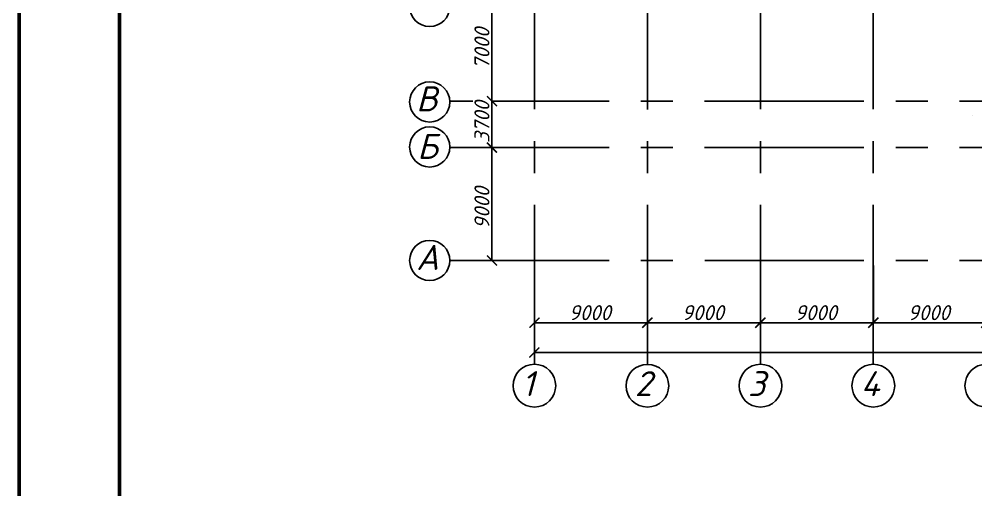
# Model space of a CAD drawing. Header units: millimetres. Extents: x -345369 to 252202, y 74562 to 424723.
# Drawn here: x -63566 to -44499, y 308510 to 317889 of the extents above; entities that cross this region are included whole.
import ezdxf

# ---------------------------------------------------------------- set-up
doc = ezdxf.new("R2010")
doc.units = ezdxf.units.MM
doc.linetypes.add('CENTER', pattern=[50.8, 31.75, -6.35, 6.35, -6.35])
doc.linetypes.add('DASHDOT', pattern=[1, 0.5, -0.25, 0, -0.25])
for name, color, linetype, lineweight in [('S Asys', 1, 'DASHDOT', 13), ('колонны', 7, 'Continuous', 60), ('Нащельники', 1, 'Continuous', 30), ('Перекрытие', 7, 'Continuous', 20)]:
    doc.layers.add(name, color=color, linetype=linetype, lineweight=lineweight)
doc.styles.get("Standard").update_dxf_attribs({"font": 'isocpeur.TTF', "oblique": 15})
doc.dimstyles.new('ARCH1_ Наташа', dxfattribs={"dimtxt": 300, "dimasz": 200, "dimexe": 0, "dimexo": 0, "dimgap": 50, "dimtad": 1, "dimdec": 0, "dimlfac": 4, "dimzin": 13, "dimdsep": 46, "dimtxsty": 'Standard', "dimblk": 'ARCHTICK', "dimcen": 250, "dimdle": 1, "dimse1": 1, "dimclrt": 256, "dimadec": 0, "dimazin": 0, "dimtfac": 1, "dimtdec": 0, "dimtmove": 1, "dimatfit": 3, "dimldrblk": 'ARCHTICK', "dimfxl": 1, "dimtfill": 1, "dimtzin": 13, "dimarcsym": 0})
doc.dimstyles.new('ARCH2', dxfattribs={"dimtxt": 300, "dimasz": 200, "dimexe": 0, "dimexo": 0, "dimgap": 50, "dimtad": 1, "dimdec": 0, "dimlfac": 4, "dimzin": 13, "dimdsep": 46, "dimtxsty": 'Standard', "dimblk": 'ARCHTICK', "dimcen": 250, "dimdle": 1, "dimse1": 1, "dimclrt": 256, "dimadec": 0, "dimazin": 0, "dimtfac": 1, "dimtdec": 0, "dimtmove": 1, "dimatfit": 3, "dimldrblk": 'ARCHTICK', "dimfxl": 1, "dimtfill": 1, "dimtzin": 13, "dimarcsym": 0})

# ---------------------------------------------------------------- blocks, each defined once
blk = doc.blocks.new('_ArchTick')
at = {"color": 0, "linetype": 'ByBlock', "const_width": 0.15}
blk.add_lwpolyline([(-0.5, -0.5), (0.5, 0.5)], dxfattribs=at)
blk = doc.blocks.new('*D509')
at = {"color": 0, "lineweight": -2, "transparency": 16777216}
for p, q in [((-53299, 311247), (-24040, 311247)), ((-24041, 311346), (-24041, 311247))]:
    blk.add_line(p, q, dxfattribs=at)
at = {"layer": 'Defpoints', "color": 0, "transparency": 16777216}
for p in [(-53298, 311841), (-24041, 311346), (-24041, 311247)]:
    blk.add_point(p, dxfattribs=at)
at = {"color": 0, "lineweight": -2, "transparency": 16777216, "xscale": 200, "yscale": 200, "zscale": 200, "rotation": 180}
blk.add_blockref('_ArchTick', (-53298, 311247), dxfattribs=at)
at = {"color": 0, "lineweight": -2, "transparency": 16777216, "xscale": 200, "yscale": 200, "zscale": 200}
blk.add_blockref('_ArchTick', (-24041, 311247), dxfattribs=at)
at = {"lineweight": 25, "transparency": 16777216, "insert": (-38669, 311447), "char_height": 300, "attachment_point": 5, "bg_fill": 3, "box_fill_scale": 1.1, "bg_fill_color": 256, "bg_fill_true_color": 13158600, "bg_fill_transparency": 0}
blk.add_mtext('11700', dxfattribs=at)
blk = doc.blocks.new('*D511')
at = {"layer": 'Defpoints', "color": 0, "transparency": 16777216}
for p in [(-54143, 318145), (-54125, 318145), (-54143, 316256)]:
    blk.add_point(p, dxfattribs=at)
at = {"layer": 'Нащельники', "color": 0, "lineweight": -2, "transparency": 16777216}
for p, q in [((-54143, 316255), (-54143, 318146)), ((-54125, 318145), (-54143, 318145))]:
    blk.add_line(p, q, dxfattribs=at)
at = {"layer": 'Нащельники', "color": 0, "lineweight": -2, "transparency": 16777216, "xscale": 200, "yscale": 200, "zscale": 200}
for p, rotation in [((-54143, 318145), 90), ((-54143, 316256), 270)]:
    blk.add_blockref('_ArchTick', p, dxfattribs=dict(at, rotation=rotation))
at = {"layer": 'Нащельники', "lineweight": 25, "transparency": 16777216, "insert": (-54343, 317304), "char_height": 300, "attachment_point": 5, "rotation": 90, "bg_fill": 3, "box_fill_scale": 1.1, "bg_fill_color": 256, "bg_fill_true_color": 13158600, "bg_fill_transparency": 0}
blk.add_mtext('7000', dxfattribs=at)
blk = doc.blocks.new('*D518')
at = {"layer": 'Defpoints', "color": 0, "transparency": 16777216}
for p in [(-53986, 316255), (-53986, 315330)]:
    blk.add_point(p, dxfattribs=at)
at = {"layer": 'Нащельники', "color": 0, "lineweight": -2, "transparency": 16777216}
for p, q in [((-54143, 316256), (-54143, 315329)), ((-53986, 315330), (-54143, 315330))]:
    blk.add_line(p, q, dxfattribs=at)
at = {"layer": 'Нащельники', "lineweight": 25, "transparency": 16777216, "insert": (-54343, 315840), "char_height": 300, "attachment_point": 5, "rotation": 90, "bg_fill": 3, "box_fill_scale": 1.1, "bg_fill_color": 256, "bg_fill_true_color": 13158600, "bg_fill_transparency": 0}
blk.add_mtext('3700', dxfattribs=at)
at = {"layer": 'Defpoints', "color": 0, "transparency": 16777216}
blk.add_point((-54143, 315330), dxfattribs=at)
at = {"layer": 'Нащельники', "color": 0, "lineweight": -2, "transparency": 16777216, "xscale": 200, "yscale": 200, "zscale": 200}
for p, rotation in [((-54143, 316255), 90), ((-54143, 315330), 270)]:
    blk.add_blockref('_ArchTick', p, dxfattribs=dict(at, rotation=rotation))
blk = doc.blocks.new('*D519')
at = {"layer": 'Defpoints', "color": 0, "transparency": 16777216}
for p in [(-53691, 315330), (-54143, 313080), (-53691, 313080)]:
    blk.add_point(p, dxfattribs=at)
at = {"layer": 'Нащельники', "color": 0, "lineweight": -2, "transparency": 16777216}
for p, q in [((-54143, 315331), (-54143, 313079)), ((-53691, 313080), (-54143, 313080))]:
    blk.add_line(p, q, dxfattribs=at)
at = {"layer": 'Нащельники', "color": 0, "lineweight": -2, "transparency": 16777216, "xscale": 200, "yscale": 200, "zscale": 200}
for p, rotation in [((-54143, 315330), 90), ((-54143, 313080), 270)]:
    blk.add_blockref('_ArchTick', p, dxfattribs=dict(at, rotation=rotation))
at = {"layer": 'Нащельники', "lineweight": 25, "transparency": 16777216, "insert": (-54343, 314126), "char_height": 300, "attachment_point": 5, "rotation": 90, "bg_fill": 3, "box_fill_scale": 1.1, "bg_fill_color": 256, "bg_fill_true_color": 13158600, "bg_fill_transparency": 0}
blk.add_mtext('9000', dxfattribs=at)
blk = doc.blocks.new('*D520')
at = {"color": 0, "lineweight": -2, "transparency": 16777216}
for p, q in [((-46542, 312979), (-46542, 311841)), ((-44291, 311841), (-46543, 311841))]:
    blk.add_line(p, q, dxfattribs=at)
at = {"layer": 'Defpoints', "color": 0, "transparency": 16777216}
for p in [(-46542, 312979), (-44292, 312979), (-46542, 311841)]:
    blk.add_point(p, dxfattribs=at)
at = {"color": 0, "lineweight": -2, "transparency": 16777216, "xscale": 200, "yscale": 200, "zscale": 200, "rotation": 180}
blk.add_blockref('_ArchTick', (-46542, 311841), dxfattribs=at)
at = {"color": 0, "lineweight": -2, "transparency": 16777216, "xscale": 200, "yscale": 200, "zscale": 200}
blk.add_blockref('_ArchTick', (-44292, 311841), dxfattribs=at)
at = {"lineweight": 25, "transparency": 16777216, "insert": (-45437, 312041), "char_height": 300, "attachment_point": 5, "bg_fill": 3, "box_fill_scale": 1.1, "bg_fill_color": 256, "bg_fill_true_color": 13158600, "bg_fill_transparency": 0}
blk.add_mtext('9000', dxfattribs=at)
blk = doc.blocks.new('*D521')
at = {"color": 0, "lineweight": -2, "transparency": 16777216}
for p, q in [((-48793, 312979), (-48793, 311841)), ((-46542, 311841), (-48794, 311841))]:
    blk.add_line(p, q, dxfattribs=at)
at = {"layer": 'Defpoints', "color": 0, "transparency": 16777216}
for p in [(-48793, 312979), (-46543, 312979), (-48793, 311841)]:
    blk.add_point(p, dxfattribs=at)
at = {"color": 0, "lineweight": -2, "transparency": 16777216, "xscale": 200, "yscale": 200, "zscale": 200, "rotation": 180}
blk.add_blockref('_ArchTick', (-48793, 311841), dxfattribs=at)
at = {"color": 0, "lineweight": -2, "transparency": 16777216, "xscale": 200, "yscale": 200, "zscale": 200}
blk.add_blockref('_ArchTick', (-46543, 311841), dxfattribs=at)
at = {"lineweight": 25, "transparency": 16777216, "insert": (-47688, 312041), "char_height": 300, "attachment_point": 5, "bg_fill": 3, "box_fill_scale": 1.1, "bg_fill_color": 256, "bg_fill_true_color": 13158600, "bg_fill_transparency": 0}
blk.add_mtext('9000', dxfattribs=at)
blk = doc.blocks.new('*D522')
at = {"color": 0, "lineweight": -2, "transparency": 16777216}
for p, q in [((-51045, 312979), (-51045, 311841)), ((-48794, 311841), (-51046, 311841))]:
    blk.add_line(p, q, dxfattribs=at)
at = {"layer": 'Defpoints', "color": 0, "transparency": 16777216}
for p in [(-51045, 312979), (-48795, 312979), (-51045, 311841)]:
    blk.add_point(p, dxfattribs=at)
at = {"color": 0, "lineweight": -2, "transparency": 16777216, "xscale": 200, "yscale": 200, "zscale": 200, "rotation": 180}
blk.add_blockref('_ArchTick', (-51045, 311841), dxfattribs=at)
at = {"color": 0, "lineweight": -2, "transparency": 16777216, "xscale": 200, "yscale": 200, "zscale": 200}
blk.add_blockref('_ArchTick', (-48795, 311841), dxfattribs=at)
at = {"lineweight": 25, "transparency": 16777216, "insert": (-49940, 312041), "char_height": 300, "attachment_point": 5, "bg_fill": 3, "box_fill_scale": 1.1, "bg_fill_color": 256, "bg_fill_true_color": 13158600, "bg_fill_transparency": 0}
blk.add_mtext('9000', dxfattribs=at)
blk = doc.blocks.new('*D523')
at = {"color": 0, "lineweight": -2, "transparency": 16777216}
for p, q in [((-53297, 312979), (-53297, 311841)), ((-51046, 311841), (-53298, 311841))]:
    blk.add_line(p, q, dxfattribs=at)
at = {"layer": 'Defpoints', "color": 0, "transparency": 16777216}
for p in [(-53297, 312979), (-51047, 312979), (-53297, 311841)]:
    blk.add_point(p, dxfattribs=at)
at = {"color": 0, "lineweight": -2, "transparency": 16777216, "xscale": 200, "yscale": 200, "zscale": 200, "rotation": 180}
blk.add_blockref('_ArchTick', (-53297, 311841), dxfattribs=at)
at = {"color": 0, "lineweight": -2, "transparency": 16777216, "xscale": 200, "yscale": 200, "zscale": 200}
blk.add_blockref('_ArchTick', (-51047, 311841), dxfattribs=at)
at = {"lineweight": 25, "transparency": 16777216, "insert": (-52192, 312041), "char_height": 300, "attachment_point": 5, "bg_fill": 3, "box_fill_scale": 1.1, "bg_fill_color": 256, "bg_fill_true_color": 13158600, "bg_fill_transparency": 0}
blk.add_mtext('9000', dxfattribs=at)

msp = doc.modelspace()

# ---------------------------------------------------------------- linework, layer by layer
msp.add_line((-44573.636698, 315975.645178), (-44573.636698, 315975.645178))
at = {"lineweight": 25}
for centre in [(-55384.040432, 318141.263233), (-55383.725332, 316238.866344), (-55383.725332, 315341.793166), (-55383.725332, 313080.339575)]:
    msp.add_circle(centre, 400, dxfattribs=at)
at = {"color": 0, "linetype": 'ByBlock', "lineweight": 25}
for centre in [(-53297.444731, 310586.362976), (-51045.442409, 310585.362976), (-48792.442409, 310586.362976), (-46542.442409, 310586.362976), (-44291.045807, 310586.3636)]:
    msp.add_circle(centre, 426, dxfattribs=at)
at = {"layer": 'S Asys', "color": 0, "linetype": 'CENTER', "lineweight": 25, "ltscale": 100, "extrusion": (1, 3.44505e-16, 1.83691e-16)}
for p, q in [((-53297.444731, 311012.362976), (-53298.38902, 329049.215091)), ((-51045.441123, 311011.362976), (-51045.386698, 329049.215091)), ((-48792.464197, 311012.362975), (-48793.386698, 329049.215091)), ((-46542.441123, 311012.362976), (-46542.386698, 329049.215091))]:
    msp.add_line(p, q, dxfattribs=at)
at = {"layer": 'S Asys', "color": 0, "linetype": 'CENTER', "lineweight": 25, "ltscale": 100}
for p, q in [((-54984.049983, 316254.978939), (-24042.386698, 316257.696267)), ((-54983.889346, 315330.339575), (-32660.068426, 315330.339575)), ((-54983.725332, 313080.339575), (-32710.483451, 313080.339575))]:
    msp.add_line(p, q, dxfattribs=at)
at = {"layer": 'колонны', "color": 7, "ltscale": 100}
for p, q in [((-63566.493496, 277053.283561), (-63566.493496, 336453.283561)), ((-61566.493496, 277553.283561), (-61566.493496, 335953.283561))]:
    msp.add_line(p, q, dxfattribs=at)

# ---------------------------------------------------------------- texts
at = {"color": 0, "linetype": 'ByBlock', "lineweight": 25, "oblique": 15}
for s, p in [('1', (-53547.582022, 310378.836457)), ('2', (-51295.5797, 310377.836457)), ('3', (-49042.5797, 310378.836457)), ('4', (-46792.5797, 310378.836457))]:
    msp.add_text(s, height=497, dxfattribs=at).set_placement(p)
at = {"layer": 'Перекрытие', "oblique": 15}
for s, p in [('В', (-55652.383033, 316051.08837)), ('Б', (-55632.975557, 315105.544625)), ('А', (-55652.383033, 312892.561601))]:
    msp.add_text(s, height=500, dxfattribs=at).set_placement(p)

# ---------------------------------------------------------------- next in the draw order: dimensions: what is measured, and where the dimension line sits
at = {"lineweight": 25}
dim = msp.add_linear_dim(base=(-24041.442409, 311247.110344), p1=(-53297.51884, 311841.327135), p2=(-24041.442409, 311346.13868), text='11700', dimstyle='ARCH2', dxfattribs=at)
dim.commit()
dim.dimension.update_dxf_attribs({"geometry": '*D509', "text_midpoint": (-38669.480625, 311447.110344)})
at = {"layer": 'Нащельники', "color": 1, "lineweight": 25}
dim = msp.add_linear_dim(base=(-54142.526279, 318145.324076), p1=(-54142.524283, 316256.339575), p2=(-54124.862396, 318145.324076), angle=90, text='7000', dimstyle='ARCH1_ Наташа', override={"dimrnd": 10}, dxfattribs=at)
dim.commit()
dim.dimension.update_dxf_attribs({"geometry": '*D511', "text_midpoint": (-54142.526279, 317304.236987), "dimtype": 160})

# ---------------------------------------------------------------- next in the draw order: dimensions: what is measured, and where the dimension line sits
at = {"lineweight": 25}
dim = msp.add_linear_dim(base=(-46542.442409, 311841.403567), p1=(-44292.442409, 312978.738657), p2=(-46542.442409, 312978.738657), dimstyle='ARCH2', dxfattribs=at)
dim.commit()
dim.dimension.update_dxf_attribs({"geometry": '*D520', "text_midpoint": (-45436.644246, 311841.403567), "dimtype": 160})
at = {"layer": 'Нащельники', "color": 1, "lineweight": 25}
dim = msp.add_linear_dim(base=(-54142.524283, 315330.339575), p1=(-53986.167563, 316255.339575), p2=(-53986.167563, 315330.339575), angle=90, dimstyle='ARCH1_ Наташа', override={"dimrnd": 10}, dxfattribs=at)
dim.commit()
dim.dimension.update_dxf_attribs({"geometry": '*D518', "text_midpoint": (-54142.524283, 315840.431787), "dimtype": 160})

# ---------------------------------------------------------------- next in the draw order: dimensions: what is measured, and where the dimension line sits
at = {"lineweight": 25}
dim = msp.add_linear_dim(base=(-48793.442409, 311841.403567), p1=(-46543.442409, 312978.738657), p2=(-48793.442409, 312978.738657), dimstyle='ARCH2', dxfattribs=at)
dim.commit()
dim.dimension.update_dxf_attribs({"geometry": '*D521', "text_midpoint": (-47687.644246, 311841.403567), "dimtype": 160})
at = {"layer": 'Нащельники', "color": 1, "lineweight": 25}
dim = msp.add_linear_dim(base=(-54142.524283, 313080.339575), p1=(-53690.515852, 315330.339575), p2=(-53690.515852, 313080.339575), angle=90, dimstyle='ARCH1_ Наташа', override={"dimrnd": 10}, dxfattribs=at)
dim.commit()
dim.dimension.update_dxf_attribs({"geometry": '*D519', "text_midpoint": (-54142.524283, 314126.274504), "dimtype": 160})

# ---------------------------------------------------------------- next in the draw order: dimensions: what is measured, and where the dimension line sits
at = {"lineweight": 25}
dim = msp.add_linear_dim(base=(-51045.442409, 311841.403567), p1=(-48795.442409, 312978.738657), p2=(-51045.442409, 312978.738657), dimstyle='ARCH2', dxfattribs=at)
dim.commit()
dim.dimension.update_dxf_attribs({"geometry": '*D522', "text_midpoint": (-49939.644246, 311841.403567), "dimtype": 160})

# ---------------------------------------------------------------- next in the draw order: dimensions: what is measured, and where the dimension line sits
dim = msp.add_linear_dim(base=(-53297.442409, 311841.403567), p1=(-51047.442409, 312978.738657), p2=(-53297.442409, 312978.738657), dimstyle='ARCH2', dxfattribs=at)
dim.commit()
dim.dimension.update_dxf_attribs({"geometry": '*D523', "text_midpoint": (-52191.644246, 311841.403567), "dimtype": 160})

doc.saveas('drawing.dxf')
